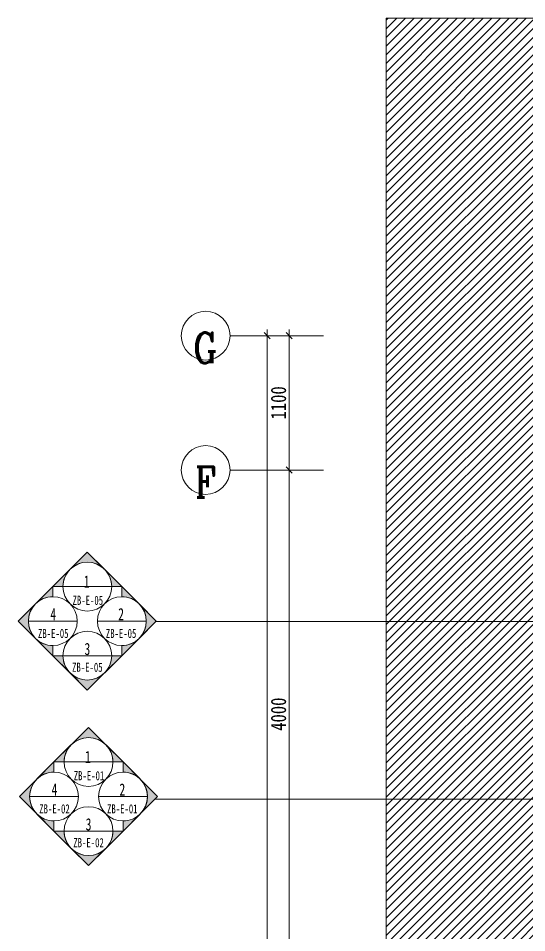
# Model space of a CAD drawing. Header units: millimetres. Extents: x 2160 to 29548, y 1196 to 18324.
# Drawn here: x 6269 to 10435, y 9210 to 16700 of the extents above; entities that cross this region are included whole.
import ezdxf

# ---------------------------------------------------------------- set-up
doc = ezdxf.new("R2010")
doc.units = ezdxf.units.MM
for name, color, linetype, lineweight, true_color in [('A-ANNO-DIMS-1', 7, 'Continuous', 13, 0x008000), ('A-DETL-3', 7, 'Continuous', 18, 0x848400), ('A-DETL-GENF-4', 7, 'Continuous', 5, 0x1e1e1e), ('G-ANNO-SYMB-1', 7, 'Continuous', 5, 0x008000), ('G-ANNO-SYMB-2', 7, 'Continuous', 5, 0xc0c0c0), ('G-ANNO-TEXT-1', 7, 'Continuous', 5, 0x008000), ('S-GRID-1', 7, 'Continuous', 13, 0xc0c0c0), ('S-GRID-IDEN', 7, 'Continuous', 5, 0xc0c0c0), ('S-GRID-IDEN-1', 7, 'Continuous', 5, 0x008000)]:
    doc.layers.add(name, color=color, linetype=linetype, lineweight=lineweight, true_color=true_color)
doc.styles.add('Complex', font='complex_.ttf', dxfattribs={"width": 0.8, "height": 250})
doc.styles.add('华文细黑', font='', dxfattribs={"width": 0.7, "height": 75})
doc.styles.add('华文细黑_1', font='', dxfattribs={"width": 0.7, "height": 100})
doc.styles.add('宋体', font='', dxfattribs={"width": 0.8, "height": 125})
doc.styles.get('华文细黑').set_extended_font_data('STXihei')
doc.styles.get('华文细黑_1').set_extended_font_data('STXihei')
doc.styles.get('宋体').set_extended_font_data('SimSun')
doc.dimstyles.new('轴网尺寸标注', dxfattribs={"dimscale": 304.8, "dimtxt": 157.261586, "dimasz": 0.164042, "dimexe": 0.164042, "dimexo": 0.0625, "dimgap": 0.082021, "dimtad": 1, "dimdec": 0, "dimzin": 0, "dimdsep": 46, "dimtxsty": '宋体', "dimblk1": 'OBLIQUE', "dimblk2": 'OBLIQUE', "dimsah": 1, "dimcen": 0.09, "dimdle": 0.164042, "dimazin": 0, "dimtfac": 1, "dimtdec": 4, "dimtix": 1, "dimtmove": 0, "dimatfit": 3, "dimfxl": 0.984252, "dimfxlon": 1, "dimtvp": 1, "dimtolj": 1, "dimtzin": 0, "dimlwd": 13, "dimlwe": 13, "dimarcsym": 2})

# ---------------------------------------------------------------- blocks, each defined once
blk = doc.blocks.new('轴网 - LH-A-单圈轴号-6094658-02平面布置及立面索引')
at = {"layer": 'S-GRID-IDEN'}
blk.add_circle((0, 0), 4, dxfattribs=at)
blk = doc.blocks.new('_Oblique')
at = {"color": 0, "linetype": 'ByBlock', "lineweight": -2}
blk.add_line((-0.5, -0.5), (0.5, 0.5), dxfattribs=at)
blk = doc.blocks.new('DIMBLOCK1-02平面布置及立面索引')
at = {"layer": 'A-ANNO-DIMS-1', "color": 0, "lineweight": 13, "transparency": 16777216}
for p, q in [((8769.9, 14100), (8439, 14100)), ((8489, 14150), (8489, 12950)), ((8769.9, 13000), (8439, 13000))]:
    blk.add_line(p, q, dxfattribs=at)
at = {"layer": 'Defpoints', "color": 0, "transparency": 16777216}
for p in [(8789, 14100), (8489, 13000), (8789, 13000)]:
    blk.add_point(p, dxfattribs=at)
at = {"layer": 'A-ANNO-DIMS-1', "color": 0, "lineweight": 13, "transparency": 16777216, "xscale": 50, "yscale": 50, "zscale": 50}
for p, rotation in [((8489, 14100), 90), ((8489, 13000), 270)]:
    blk.add_blockref('_Oblique', p, dxfattribs=dict(at, rotation=rotation))
at = {"layer": 'A-ANNO-DIMS-1', "color": 0, "transparency": 16777216, "insert": (8401.5, 13550), "char_height": 125, "attachment_point": 5, "rotation": 90, "style": '宋体'}
blk.add_mtext('\\A1;1100', dxfattribs=at)
blk = doc.blocks.new('DIMBLOCK2-02平面布置及立面索引')
at = {"layer": 'A-ANNO-DIMS-1', "color": 0, "lineweight": 13, "transparency": 16777216}
for p, q in [((8489, 13050), (8489, 8950)), ((8769.9, 13000), (8439, 13000)), ((8769.9, 9000), (8439, 9000))]:
    blk.add_line(p, q, dxfattribs=at)
at = {"layer": 'Defpoints', "color": 0, "transparency": 16777216}
for p in [(8789, 13000), (8489, 9000), (8789, 9000)]:
    blk.add_point(p, dxfattribs=at)
at = {"layer": 'A-ANNO-DIMS-1', "color": 0, "lineweight": 13, "transparency": 16777216, "xscale": 50, "yscale": 50, "zscale": 50}
for p, rotation in [((8489, 13000), 90), ((8489, 9000), 270)]:
    blk.add_blockref('_Oblique', p, dxfattribs=dict(at, rotation=rotation))
at = {"layer": 'A-ANNO-DIMS-1', "color": 0, "transparency": 16777216, "insert": (8401.5, 11000), "char_height": 125, "attachment_point": 5, "rotation": 90, "style": '宋体'}
blk.add_mtext('\\A1;4000', dxfattribs=at)
blk = doc.blocks.new('DIMBLOCK5-02平面布置及立面索引')
at = {"layer": 'A-ANNO-DIMS-1', "color": 0, "lineweight": 13, "transparency": 16777216}
for p, q in [((8589.9, 14100), (8259, 14100)), ((8309, 14150), (8309, 3550)), ((8589.9, 3600), (8259, 3600))]:
    blk.add_line(p, q, dxfattribs=at)
at = {"layer": 'Defpoints', "color": 0, "transparency": 16777216}
for p in [(8609, 14100), (8309, 3600), (8609, 3600)]:
    blk.add_point(p, dxfattribs=at)
at = {"layer": 'A-ANNO-DIMS-1', "color": 0, "lineweight": 13, "transparency": 16777216, "xscale": 50, "yscale": 50, "zscale": 50}
for p, rotation in [((8309, 14100), 90), ((8309, 3600), 270)]:
    blk.add_blockref('_Oblique', p, dxfattribs=dict(at, rotation=rotation))
at = {"layer": 'A-ANNO-DIMS-1', "color": 0, "transparency": 16777216, "insert": (8221.5, 8850), "char_height": 125, "attachment_point": 5, "rotation": 90, "style": '宋体'}
blk.add_mtext('\\A1;10500', dxfattribs=at)
blk = doc.blocks.new('立面 - 立面标记符号8mm 上-319156-02平面布置及立面索引')
at = {"layer": 'G-ANNO-SYMB-2'}
h = blk.add_hatch(color=256, dxfattribs=at)
edge = h.paths.add_edge_path(flags=0)
edge.add_line((-2.83, 8.49), (0, 11.31))
edge.add_line((0, 11.31), (2.83, 8.49))
edge.add_arc((0, 5.66), 4, 45, 135)
h = blk.add_hatch(color=256, dxfattribs=at)
edge = h.paths.add_edge_path(flags=0)
edge.add_line((5.66, 5.66), (4, 5.66))
edge.add_arc((0, 5.66), 4, 0, 45)
edge.add_line((2.83, 8.49), (5.66, 5.66))
edge = h.paths.add_edge_path(flags=0)
edge.add_line((-5.66, 5.66), (-2.83, 8.49))
edge.add_arc((0, 5.66), 4, 135, 180)
edge.add_line((-4, 5.66), (-5.66, 5.66))
at = {"layer": 'G-ANNO-SYMB-1'}
for p, q in [((0, 11.31), (-5.66, 5.66)), ((0, 11.31), (-2.83, 8.49)), ((0, 11.31), (5.66, 5.66)), ((2.83, 8.49), (0, 11.31)), ((-2.83, 8.49), (-5.66, 5.66)), ((5.66, 5.66), (2.83, 8.49)), ((-4, 5.66), (-5.66, 5.66)), ((-5.66, 5.66), (-4, 5.66)), ((-4, 5.66), (4, 5.66)), ((4, 5.66), (5.66, 5.66)), ((4, 5.66), (5.66, 5.66))]:
    blk.add_line(p, q, dxfattribs=at)
blk.add_circle((0, 5.66), 4, dxfattribs=at)
for start, end in [(45, 135), (135, 180), (0, 45)]:
    blk.add_arc((0, 5.66), 4, start, end, dxfattribs=at)
blk = doc.blocks.new('立面 - 立面标记符号 右 -319154-02平面布置及立面索引')
at = {"layer": 'G-ANNO-SYMB-2'}
h = blk.add_hatch(color=256, dxfattribs=at)
edge = h.paths.add_edge_path(flags=0)
edge.add_line((-2.83, 8.49), (0, 11.31))
edge.add_line((0, 11.31), (2.83, 8.49))
edge.add_arc((0, 5.66), 4, 45, 135)
h = blk.add_hatch(color=256, dxfattribs=at)
edge = h.paths.add_edge_path(flags=0)
edge.add_line((5.66, 5.66), (4, 5.66))
edge.add_arc((0, 5.66), 4, 0, 45)
edge.add_line((2.83, 8.49), (5.66, 5.66))
edge = h.paths.add_edge_path(flags=0)
edge.add_line((-5.66, 5.66), (-2.83, 8.49))
edge.add_arc((0, 5.66), 4, 135, 180)
edge.add_line((-4, 5.66), (-5.66, 5.66))
at = {"layer": 'G-ANNO-SYMB-1'}
for p, q in [((0, 11.31), (-5.66, 5.66)), ((0, 11.31), (-2.83, 8.49)), ((0, 11.31), (5.66, 5.66)), ((2.83, 8.49), (0, 11.31)), ((0, 9.66), (0, 1.66)), ((-2.83, 8.49), (-5.66, 5.66)), ((5.66, 5.66), (2.83, 8.49)), ((-4, 5.66), (-5.66, 5.66)), ((-5.66, 5.66), (-4, 5.66)), ((4, 5.66), (5.66, 5.66)), ((4, 5.66), (5.66, 5.66))]:
    blk.add_line(p, q, dxfattribs=at)
blk.add_circle((0, 5.66), 4, dxfattribs=at)
for start, end in [(45, 135), (135, 180), (0, 45)]:
    blk.add_arc((0, 5.66), 4, start, end, dxfattribs=at)
blk = doc.blocks.new('立面 - 立面标记符号-319155-02平面布置及立面索引')
at = {"layer": 'G-ANNO-SYMB-2'}
h = blk.add_hatch(color=256, dxfattribs=at)
edge = h.paths.add_edge_path(flags=0)
edge.add_line((-2.83, 8.49), (0, 11.31))
edge.add_line((0, 11.31), (2.83, 8.49))
edge.add_arc((0, 5.66), 4, 45, 135)
h = blk.add_hatch(color=256, dxfattribs=at)
edge = h.paths.add_edge_path(flags=0)
edge.add_line((5.66, 5.66), (4, 5.66))
edge.add_arc((0, 5.66), 4, 0, 45)
edge.add_line((2.83, 8.49), (5.66, 5.66))
edge = h.paths.add_edge_path(flags=0)
edge.add_line((-5.66, 5.66), (-2.83, 8.49))
edge.add_arc((0, 5.66), 4, 135, 180)
edge.add_line((-4, 5.66), (-5.66, 5.66))
at = {"layer": 'G-ANNO-SYMB-1'}
for p, q in [((0, 11.31), (-5.66, 5.66)), ((0, 11.31), (-2.83, 8.49)), ((0, 11.31), (5.66, 5.66)), ((2.83, 8.49), (0, 11.31)), ((-2.83, 8.49), (-5.66, 5.66)), ((5.66, 5.66), (2.83, 8.49)), ((-4, 5.66), (-5.66, 5.66)), ((-5.66, 5.66), (-4, 5.66)), ((-4, 5.66), (4, 5.66)), ((4, 5.66), (5.66, 5.66)), ((4, 5.66), (5.66, 5.66))]:
    blk.add_line(p, q, dxfattribs=at)
blk.add_circle((0, 5.66), 4, dxfattribs=at)
for start, end in [(45, 135), (135, 180), (0, 45)]:
    blk.add_arc((0, 5.66), 4, start, end, dxfattribs=at)

msp = doc.modelspace()

# ---------------------------------------------------------------- hatches: boundary and pattern name
at = {"layer": 'A-DETL-GENF-4'}
h = msp.add_hatch(dxfattribs=at)
h.set_pattern_fill('FP_6', color=256, style=0, pattern_type=2)
h.set_pattern_definition([(45, (11833.807, 0), (-35.35534, 35.35534), [])])
h.paths.add_polyline_path([(23462.2, 2900), (26733.8, 2900), (26733.8, 16700), (9283.8, 16700), (9283.8, 2900), (22371.4, 2900)], flags=0)
h.paths.add_polyline_path([(26333.8, 3300), (13733.8, 3300), (13733.8, 7200), (13483.8, 7200), (13483.8, 6440), (13380.1, 6446.3), (13278, 6465), (13178.8, 6495.9), (13084.1, 6538.5), (12995.3, 6592.2), (12913.5, 6656.3), (12840.1, 6729.7), (12776, 6811.5), (12722.3, 6900.3), (12679.7, 6995), (12648.8, 7094.2), (12630.1, 7196.3), (12623.8, 7300), (12618.6, 7241), (12603.3, 7183.7), (12578.3, 7130), (12544.3, 7081.5), (12502.4, 7039.5), (12453.8, 7005.6), (12400.1, 6980.5), (12342.8, 6965.2), (12283.8, 6960), (12283.8, 7200), (10633.8, 7200), (10633.8, 16300), (19133.6, 16300), (19245.6, 16293.7), (19356.2, 16274.9), (19463.9, 16243.9), (19567.5, 16201), (19665.7, 16146.7), (19757.1, 16081.8), (19840.8, 16007.1), (19917.3, 15920.9), (19980.4, 15832), (20034.6, 15733.9), (20077.5, 15630.3), (20108.6, 15522.5), (20127.4, 15412), (20133.6, 15300), (20133.6, 14200), (26333.8, 14200), (26333.8, 4624.6)], flags=0)

# ---------------------------------------------------------------- linework, layer by layer
at = {"layer": 'A-DETL-3'}
for p, q in [((26733.8, 16700), (9283.8, 16700)), ((9283.8, 16700), (9283.8, 2900))]:
    msp.add_line(p, q, dxfattribs=at)
at = {"layer": 'G-ANNO-TEXT-1'}
for p, q in [((7393.2, 11757.8), (7390.9, 11757.8)), ((12352, 11757.8), (7393.2, 11757.8)), ((7393.2, 10302.8), (7390.9, 10302.8)), ((16722.8, 10302.8), (7393.2, 10302.8))]:
    msp.add_line(p, q, dxfattribs=at)
at = {"layer": 'S-GRID-1'}
for p, q in [((8003.9, 14100), (8753.9, 14100)), ((8003.9, 13000), (8753.9, 13000))]:
    msp.add_line(p, q, dxfattribs=at)

# ---------------------------------------------------------------- block references
at = {"layer": 'G-ANNO-SYMB-1', "xscale": 49.99999999999998, "yscale": 49.99999999999998, "zscale": 49.99999999999998}
for p in [(6834.4, 11762.1), (6844.3, 10325.4)]:
    msp.add_blockref('立面 - 立面标记符号8mm 上-319156-02平面布置及立面索引', p, dxfattribs=at)
for p, rotation in [((6834.4, 11762.1), 89.99999999999955), ((6844.3, 10325.4), 89.99999999999939)]:
    msp.add_blockref('立面 - 立面标记符号 右 -319154-02平面布置及立面索引', p, dxfattribs=dict(at, rotation=rotation))
at = {"layer": 'G-ANNO-SYMB-1', "extrusion": (0, 0, -1), "xscale": 49.99999999999998, "yscale": 49.99999999999998, "zscale": 49.99999999999998}
for name, p, rotation in [('立面 - 立面标记符号 右 -319154-02平面布置及立面索引', (-6834.4, 11762.1), 90.00000000000031), ('立面 - 立面标记符号-319155-02平面布置及立面索引', (-6834.4, 11762.1), 180), ('立面 - 立面标记符号 右 -319154-02平面布置及立面索引', (-6844.3, 10325.4), 90.00000000000044), ('立面 - 立面标记符号-319155-02平面布置及立面索引', (-6844.3, 10325.4), 180)]:
    msp.add_blockref(name, p, dxfattribs=dict(at, rotation=rotation))
at = {"layer": 'S-GRID-IDEN', "xscale": 49.99999999999998, "yscale": 49.99999999999998, "zscale": 49.99999999999998, "rotation": 269.9999999999994}
for p in [(7803.9, 14100), (7803.9, 13000)]:
    msp.add_blockref('轴网 - LH-A-单圈轴号-6094658-02平面布置及立面索引', p, dxfattribs=at)

# ---------------------------------------------------------------- texts
at = {"layer": 'G-ANNO-SYMB-2', "attachment_point": 5, "line_spacing_factor": 0.901651}
for s, insert, char_height, width, style in [('\\pt437.5,875,1312.5,1750,2187.5,2625,3062.5,3500,3937.5,4375,4812.5,5250,5687.5,6125,6562.5,7000,7437.5,7875,8312.5,8750,9187.5,9625,10062.5,10500,10937.5,11375,11812.5,12250,12687.5,13125,13562.5,14000;1', (6829.7, 12086.4), 100, 57.75, '华文细黑_1'), ('\\pt437.49975,875.00025,1312.5,1749.99975,2187.50025,2625,3062.49975,3500.00025,3937.5,4374.99975,4812.50025,5250,5687.49975,6125.00025,6562.5,6999.99975,7437.50025,7875,8312.49975,8750.00025,9187.5,9624.99975,10062.50025,10500,10937.49975,11375.00025,11812.5,12249.99975,12687.50025,13125,13562.49975,14000.00025;ZB-E-05', (6838.6, 11932.2), 75, 252.35, '华文细黑'), ('\\pt437.5,875,1312.5,1750,2187.5,2625,3062.5,3500,3937.5,4375,4812.5,5250,5687.5,6125,6562.5,7000,7437.5,7875,8312.5,8750,9187.5,9625,10062.5,10500,10937.5,11375,11812.5,12250,12687.5,13125,13562.5,14000;4', (6555.3, 11819.5), 100, 57.75, '华文细黑_1'), ('\\pt437.5,875,1312.5,1750,2187.5,2625,3062.5,3500,3937.5,4375,4812.5,5250,5687.5,6125,6562.5,7000,7437.5,7875,8312.5,8750,9187.5,9625,10062.5,10500,10937.5,11375,11812.5,12250,12687.5,13125,13562.5,14000;2', (7111.3, 11819.5), 100, 57.75, '华文细黑_1'), ('\\pt437.49975,875.00025,1312.5,1749.99975,2187.50025,2625,3062.49975,3500.00025,3937.5,4374.99975,4812.50025,5250,5687.49975,6125.00025,6562.5,6999.99975,7437.50025,7875,8312.49975,8750.00025,9187.5,9624.99975,10062.50025,10500,10937.49975,11375.00025,11812.5,12249.99975,12687.50025,13125,13562.49975,14000.00025;ZB-E-05', (6555.3, 11660.8), 75, 252.35, '华文细黑'), ('\\pt437.49975,875.00025,1312.5,1749.99975,2187.50025,2625,3062.49975,3500.00025,3937.5,4374.99975,4812.50025,5250,5687.49975,6125.00025,6562.5,6999.99975,7437.50025,7875,8312.49975,8750.00025,9187.5,9624.99975,10062.50025,10500,10937.49975,11375.00025,11812.5,12249.99975,12687.50025,13125,13562.49975,14000.00025;ZB-E-05', (7111.3, 11660.8), 75, 252.35, '华文细黑'), ('\\pt437.5,875,1312.5,1750,2187.5,2625,3062.5,3500,3937.5,4375,4812.5,5250,5687.5,6125,6562.5,7000,7437.5,7875,8312.5,8750,9187.5,9625,10062.5,10500,10937.5,11375,11812.5,12250,12687.5,13125,13562.5,14000;3', (6834.7, 11533.7), 100, 57.75, '华文细黑_1'), ('\\pt437.49975,875.00025,1312.5,1749.99975,2187.50025,2625,3062.49975,3500.00025,3937.5,4374.99975,4812.50025,5250,5687.49975,6125.00025,6562.5,6999.99975,7437.50025,7875,8312.49975,8750.00025,9187.5,9624.99975,10062.50025,10500,10937.49975,11375.00025,11812.5,12249.99975,12687.50025,13125,13562.49975,14000.00025;ZB-E-05', (6834.7, 11383.9), 75, 252.35, '华文细黑'), ('\\pt437.5,875,1312.5,1750,2187.5,2625,3062.5,3500,3937.5,4375,4812.5,5250,5687.5,6125,6562.5,7000,7437.5,7875,8312.5,8750,9187.5,9625,10062.5,10500,10937.5,11375,11812.5,12250,12687.5,13125,13562.5,14000;1', (6839.6, 10649.7), 100, 57.75, '华文细黑_1'), ('\\pt437.49975,875.00025,1312.5,1749.99975,2187.50025,2625,3062.49975,3500.00025,3937.5,4374.99975,4812.50025,5250,5687.49975,6125.00025,6562.5,6999.99975,7437.50025,7875,8312.49975,8750.00025,9187.5,9624.99975,10062.50025,10500,10937.49975,11375.00025,11812.5,12249.99975,12687.50025,13125,13562.49975,14000.00025;ZB-E-01', (6848.5, 10495.5), 75, 252.35, '华文细黑'), ('\\pt437.5,875,1312.5,1750,2187.5,2625,3062.5,3500,3937.5,4375,4812.5,5250,5687.5,6125,6562.5,7000,7437.5,7875,8312.5,8750,9187.5,9625,10062.5,10500,10937.5,11375,11812.5,12250,12687.5,13125,13562.5,14000;4', (6565.3, 10382.8), 100, 57.75, '华文细黑_1'), ('\\pt437.5,875,1312.5,1750,2187.5,2625,3062.5,3500,3937.5,4375,4812.5,5250,5687.5,6125,6562.5,7000,7437.5,7875,8312.5,8750,9187.5,9625,10062.5,10500,10937.5,11375,11812.5,12250,12687.5,13125,13562.5,14000;2', (7121.3, 10382.8), 100, 57.75, '华文细黑_1'), ('\\pt437.49975,875.00025,1312.5,1749.99975,2187.50025,2625,3062.49975,3500.00025,3937.5,4374.99975,4812.50025,5250,5687.49975,6125.00025,6562.5,6999.99975,7437.50025,7875,8312.49975,8750.00025,9187.5,9624.99975,10062.50025,10500,10937.49975,11375.00025,11812.5,12249.99975,12687.50025,13125,13562.49975,14000.00025;ZB-E-02', (6565.3, 10224.1), 75, 252.35, '华文细黑'), ('\\pt437.49975,875.00025,1312.5,1749.99975,2187.50025,2625,3062.49975,3500.00025,3937.5,4374.99975,4812.50025,5250,5687.49975,6125.00025,6562.5,6999.99975,7437.50025,7875,8312.49975,8750.00025,9187.5,9624.99975,10062.50025,10500,10937.49975,11375.00025,11812.5,12249.99975,12687.50025,13125,13562.49975,14000.00025;ZB-E-01', (7121.3, 10224.1), 75, 252.35, '华文细黑'), ('\\pt437.5,875,1312.5,1750,2187.5,2625,3062.5,3500,3937.5,4375,4812.5,5250,5687.5,6125,6562.5,7000,7437.5,7875,8312.5,8750,9187.5,9625,10062.5,10500,10937.5,11375,11812.5,12250,12687.5,13125,13562.5,14000;3', (6844.6, 10097), 100, 57.75, '华文细黑_1'), ('\\pt437.49975,875.00025,1312.5,1749.99975,2187.50025,2625,3062.49975,3500.00025,3937.5,4374.99975,4812.50025,5250,5687.49975,6125.00025,6562.5,6999.99975,7437.50025,7875,8312.49975,8750.00025,9187.5,9624.99975,10062.50025,10500,10937.49975,11375.00025,11812.5,12249.99975,12687.50025,13125,13562.49975,14000.00025;ZB-E-02', (6844.6, 9947.2), 75, 252.35, '华文细黑')]:
    msp.add_mtext(s, dxfattribs=dict(at, insert=insert, char_height=char_height, width=width, style=style))
at = {"layer": 'S-GRID-IDEN-1', "char_height": 250, "attachment_point": 5, "line_spacing_factor": 1.133249, "style": 'Complex'}
for s, insert, width in [('\\pt480,960,1440,1920,2400,2880,3360,3840,4320,4800,5280,5760,6240,6720,7200,7680,8160,8640,9120,9600,10080,10560,11040,11520,12000,12480,12960,13440,13920,14400,14880,15360;G', (7802.4, 14000.4), 222.4), ('\\pt480,960,1440,1920,2400,2880,3360,3840,4320,4800,5280,5760,6240,6720,7200,7680,8160,8640,9120,9600,10080,10560,11040,11520,12000,12480,12960,13440,13920,14400,14880,15360;F', (7802.4, 12900.4), 193.2)]:
    msp.add_mtext(s, dxfattribs=dict(at, insert=insert, width=width))

# ---------------------------------------------------------------- dimensions: what is measured, and where the dimension line sits
at = {"layer": 'A-ANNO-DIMS-1'}
for base, p1, p2, override, picture, middle in [((8309, 3600), (8609, 14100), (8609, 3600), {"dimpost": '<>', "dimfxl": 10500}, 'DIMBLOCK5-02平面布置及立面索引', (8221.5, 8850)), ((8489, 13000), (8789, 14100), (8789, 13000), {"dimpost": '<>', "dimfxl": 1100}, 'DIMBLOCK1-02平面布置及立面索引', (8401.5, 13550)), ((8489, 9000), (8789, 13000), (8789, 9000), {"dimpost": '<>', "dimfxl": 4000}, 'DIMBLOCK2-02平面布置及立面索引', (8401.5, 11000))]:
    dim = msp.add_linear_dim(base=base, p1=p1, p2=p2, angle=90, dimstyle='轴网尺寸标注', override=override, dxfattribs=at)
    dim.commit()
    dim.dimension.update_dxf_attribs({"geometry": picture, "text_midpoint": middle})

doc.saveas('drawing.dxf')
